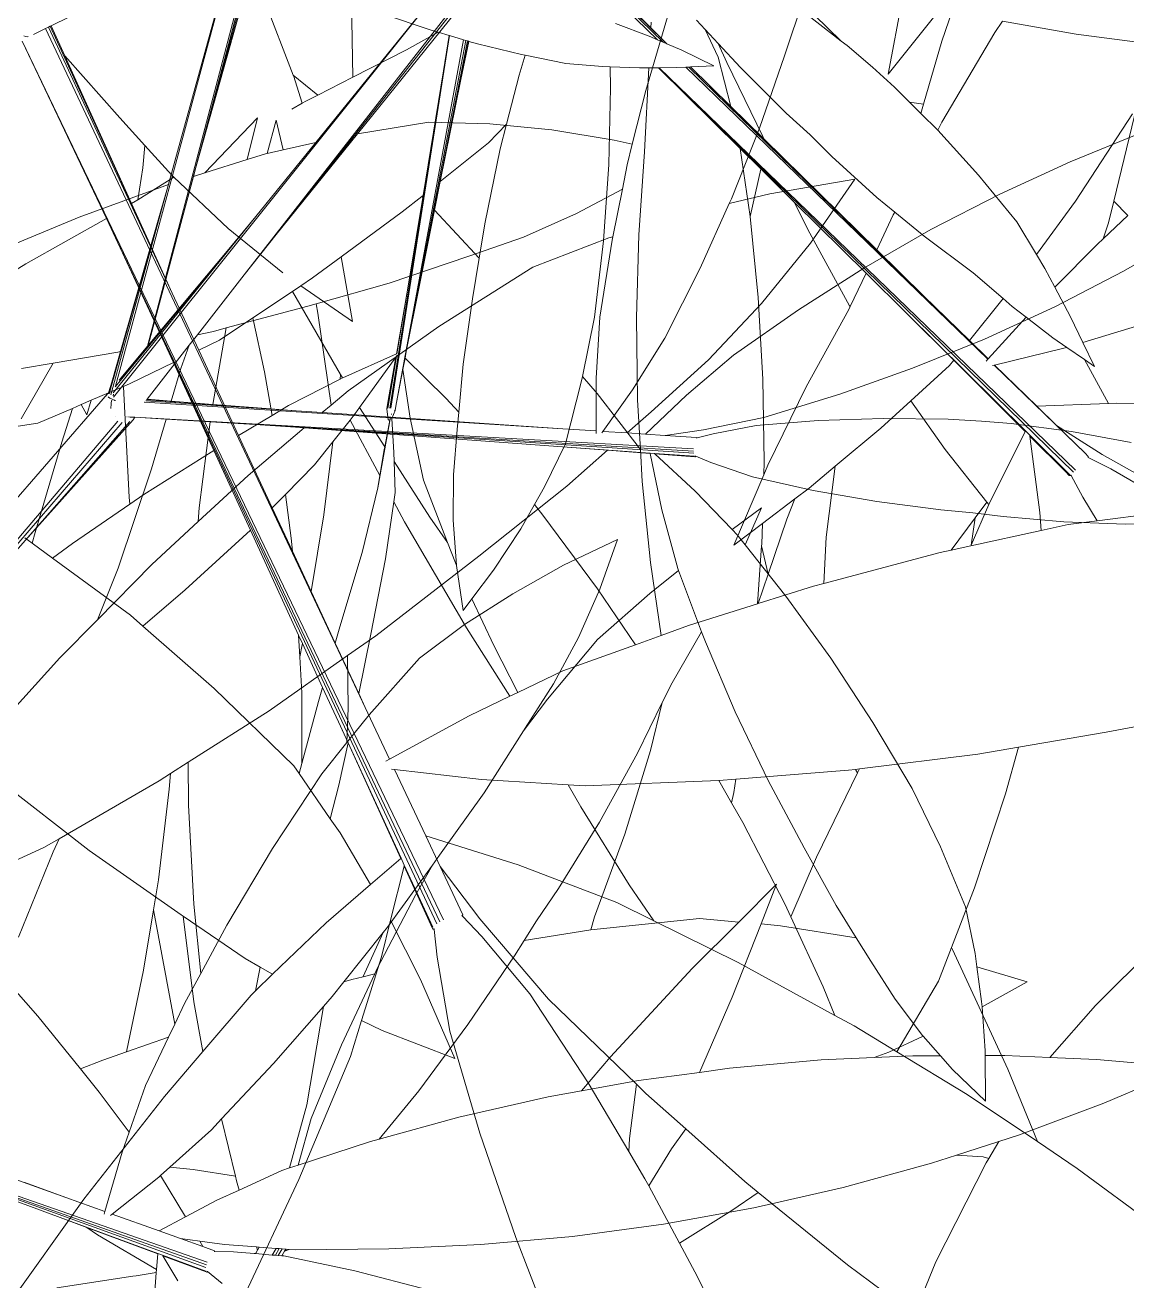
# Model space of a CAD drawing. Header units: millimetres. Extents: x 18 to 174501, y 22 to 24571.
# Drawn here: x 22277.7 to 22442.6, y 14295.8 to 14483.6 of the extents above; entities that cross this region are included whole.
import ezdxf

# ---------------------------------------------------------------- set-up
doc = ezdxf.new("R2010")
doc.units = ezdxf.units.MM
doc.header["$MEASUREMENT"] = 0
doc.layers.add('Edges', color=7, linetype='Continuous', lineweight=18)

# ---------------------------------------------------------------- blocks, each defined once
blk = doc.blocks.new('BAMBOOPLAN')
at = {"layer": 'Edges'}
for p, q in [((-0.9804, 8.8667), (-1.0959, 10.3975)), ((-1, 9.1491), (-1.089, 10.3983)), ((-1.0077, 9.2642), (-1.0829, 10.3995)), ((0.1027, 10.0382), (0.1046, 9.8975)), ((-1.103, 10.0205), (-1.0542, 9.2598)), ((-1.103, 10.0205), (-1.0172, 8.7638)), ((-1.0527, 10.0267), (-1.0077, 9.2642)), ((-0.8351, 9.0781), (-0.5186, 10.0004)), ((-0.7985, 9.1823), (-0.5112, 10.0012)), ((0.8802, 9.9919), (0.7556, 9.883)), ((-0.1591, 9.8947), (-0.152, 9.7309)), ((0.1046, 9.8975), (0.1044, 9.7344)), ((0.7556, 9.883), (0.636, 9.7686)), ((1.0484, 9.8238), (0.9397, 9.6991)), ((-0.6442, 9.7759), (-1.0134, 8.7399)), ((-0.6442, 9.7759), (-0.7825, 9.3954)), ((-0.5894, 9.7591), (-0.7044, 9.442)), ((0.636, 9.7686), (0.5216, 9.6489)), ((-0.152, 9.7309), (-0.1415, 9.6129)), ((0.1044, 9.7344), (0.0968, 9.5716)), ((0.3326, 9.6977), (0.1713, 9.6088)), ((0.3326, 9.6977), (0.2876, 9.5371)), ((0.9397, 9.6991), (0.8254, 9.5794)), ((0.5216, 9.6489), (0.4129, 9.5242)), ((-0.181, 9.6087), (-0.3144, 9.5859)), ((-0.1415, 9.6129), (-0.181, 9.6087)), ((-0.1415, 9.6129), (-0.1375, 9.5676)), ((0.1713, 9.6088), (0.0958, 9.5608)), ((-0.3144, 9.5859), (-0.4436, 9.5549)), ((-0.4436, 9.5549), (-0.5682, 9.516)), ((-0.1375, 9.5676), (-0.1305, 9.5155)), ((0.0958, 9.5608), (0.0818, 9.4095)), ((0.0968, 9.5716), (0.0958, 9.5608)), ((0.8254, 9.5794), (0.7058, 9.4649)), ((0.2876, 9.5371), (0.2309, 9.3813)), ((-0.5682, 9.516), (-0.7044, 9.442)), ((-0.1305, 9.5155), (-0.2058, 9.4341)), ((-0.1305, 9.5155), (-0.1166, 9.4126)), ((0.4129, 9.5242), (0.31, 9.3948)), ((0.7058, 9.4649), (0.5812, 9.3561)), ((-0.7044, 9.442), (-0.7985, 9.1823)), ((-0.2058, 9.4341), (-0.2967, 9.3497)), ((-0.9173, 9.4049), (-0.9854, 9.2571)), ((-0.9173, 9.4049), (-0.9093, 9.3134)), ((-0.8784, 9.4133), (-0.8432, 9.3581)), ((-0.8784, 9.4133), (-0.8734, 9.3395)), ((-0.7825, 9.3954), (-0.852, 9.2041)), ((-0.7825, 9.3954), (-0.8432, 9.3581)), ((-0.1239, 9.4073), (-0.257, 9.2951)), ((-0.1166, 9.4126), (-0.1239, 9.4073)), ((-0.1166, 9.4126), (-0.1156, 9.4053)), ((-0.1156, 9.4053), (-0.0864, 9.2408)), ((0.0818, 9.4095), (0.0596, 9.2439)), ((0.31, 9.3948), (0.2101, 9.2578)), ((0.2309, 9.3813), (0.1626, 9.2308)), ((-0.8734, 9.3395), (-0.8765, 9.3376)), ((-0.8432, 9.3581), (-0.8734, 9.3395)), ((-0.2967, 9.3497), (-0.3939, 9.2725)), ((0.5812, 9.3561), (0.4519, 9.2531)), ((1.0746, 9.3583), (0.9466, 9.3391)), ((-0.9093, 9.3134), (-0.9854, 9.2571)), ((-0.8765, 9.3376), (-0.9093, 9.3134)), ((0.819, 9.3129), (0.7574, 9.2975)), ((0.9466, 9.3391), (0.819, 9.3129)), ((-0.257, 9.2951), (-0.4056, 9.1096)), ((0.7574, 9.2975), (0.6888, 9.2777)), ((-1.0542, 9.2598), (-1.021, 8.7432)), ((-1.0512, 9.208), (-1.0542, 9.2598)), ((-1.0062, 9.2417), (-1.0077, 9.2642)), ((-0.3939, 9.2725), (-0.5363, 9.1623)), ((0.6888, 9.2777), (0.5566, 9.2336)), ((-0.9854, 9.2571), (-1.0062, 9.2417)), ((-1, 9.1491), (-1.0062, 9.2417)), ((-0.0864, 9.2408), (-0.0514, 9.1155)), ((0.0596, 9.2439), (0.03, 9.1172)), ((0.2101, 9.2578), (0.1429, 9.1441)), ((0.4519, 9.2531), (0.315, 9.153)), ((0.5566, 9.2336), (0.4265, 9.1843)), ((1.2424, 9.2332), (1.1192, 9.1895)), ((-1.0512, 9.208), (-1.2087, 9.0801)), ((-1.0479, 9.1498), (-1.0512, 9.208)), ((0.1626, 9.2308), (0.083, 9.0857)), ((-0.852, 9.2041), (-1.0175, 8.7485)), ((-0.8837, 9.1194), (-0.852, 9.2041)), ((-0.8351, 9.0781), (-0.7985, 9.1823)), ((0.4265, 9.1843), (0.3045, 9.1314)), ((1.1192, 9.1895), (0.994, 9.1509)), ((-0.5363, 9.1623), (-0.6694, 9.0698)), ((0.315, 9.153), (0.2014, 9.0857)), ((-1.0316, 8.837), (-1.0479, 9.1498)), ((-1.0248, 8.7442), (-1.0479, 9.1498)), ((-0.98, 8.8683), (-1, 9.1491)), ((0.1429, 9.1441), (0.0874, 9.0366)), ((0.3045, 9.1314), (0.2234, 9.0843)), ((0.994, 9.1509), (0.8677, 9.1193)), ((-1.0174, 8.7627), (-0.8837, 9.1194)), ((-0.9797, 8.8686), (-0.8837, 9.1194)), ((-0.4056, 9.1096), (-0.544, 8.9167)), ((-0.0514, 9.1155), (-0.0148, 9.0084)), ((0.03, 9.1172), (-0.001, 9.0122)), ((0.8039, 9.1062), (0.7368, 9.0896)), ((0.8677, 9.1193), (0.8039, 9.1062)), ((-1.2087, 9.0801), (-1.3655, 8.9404)), ((-0.8878, 8.9245), (-0.8351, 9.0781)), ((0.083, 9.0857), (0.0492, 9.0261)), ((0.2014, 9.0857), (0.1281, 9.0478)), ((0.2234, 9.0843), (0.1941, 9.0647)), ((0.7368, 9.0896), (0.6014, 9.0619)), ((-0.6845, 9.0594), (-0.8345, 8.9585)), ((-0.6694, 9.0698), (-0.6845, 9.0594)), ((-0.6694, 9.0698), (-0.6595, 9.0526)), ((-0.6595, 9.0526), (-0.5682, 8.876)), ((0.1281, 9.0478), (0.0874, 9.0366)), ((0.1926, 9.0656), (0.1281, 9.0478)), ((0.1926, 9.0656), (0.1941, 9.0647)), ((0.1941, 9.0647), (0.193, 9.064)), ((0.6014, 9.0619), (0.4653, 9.0398)), ((-0.9698, 8.7108), (0.1946, 9.0406)), ((-0.7086, 8.7835), (0.1962, 9.0357)), ((-0.6251, 8.8063), (0.198, 9.0314)), ((0.0492, 9.0261), (-0.001, 9.0122)), ((0.0874, 9.0366), (0.0492, 9.0261)), ((0.2014, 9.0259), (0.1188, 9.0039)), ((0.2027, 9.025), (0.12, 9.0034)), ((0.2027, 9.025), (0.2038, 9.0256)), ((0.2044, 9.0269), (0.203, 9.027)), ((0.2038, 9.0256), (0.2044, 9.0269)), ((0.2394, 9.0247), (0.2044, 9.0269)), ((0.3332, 9.0245), (0.2394, 9.0247)), ((0.4653, 9.0398), (0.3332, 9.0245)), ((-0.0148, 9.0084), (-0.0836, 8.9895)), ((0.1097, 9.0015), (-0.0715, 8.9534)), ((-0.0148, 9.0084), (-0.0131, 9.0034)), ((-0.001, 9.0122), (-0.0021, 9.0086)), ((0.1101, 9.0008), (0.0219, 8.9778)), ((0.1188, 9.0039), (0.1097, 9.0015)), ((0.1101, 9.0008), (0.1097, 9.0015)), ((0.1733, 8.8951), (0.1101, 9.0008)), ((0.12, 9.0034), (0.1188, 9.0039)), ((0.2272, 8.9561), (0.12, 9.0034)), ((-0.0836, 8.9895), (-0.9474, 8.7514)), ((-0.0836, 8.9895), (-0.581, 8.8546)), ((0.0219, 8.9778), (-0.0715, 8.9534)), ((0.0219, 8.9778), (-0.0353, 8.8766)), ((0.3732, 8.9687), (0.3285, 8.9043)), ((0.3732, 8.9687), (0.3657, 8.8824)), ((-0.8579, 8.9427), (-0.8878, 8.9245)), ((-0.8345, 8.9585), (-0.8579, 8.9427)), ((-0.8345, 8.9585), (-0.8081, 8.7948)), ((-0.0715, 8.9534), (-0.6068, 8.8112)), ((0.3285, 8.9043), (0.2272, 8.9561)), ((-0.8969, 8.8981), (-0.8878, 8.9245)), ((-0.544, 8.9167), (-0.5682, 8.876)), ((-0.9444, 8.7595), (-0.8969, 8.8981)), ((-0.8969, 8.8981), (-0.8978, 8.845)), ((0.2463, 8.7874), (0.1733, 8.8951)), ((0.343, 8.8969), (0.3285, 8.9043)), ((0.3657, 8.8824), (0.343, 8.8969)), ((-1.0142, 8.7783), (-0.9804, 8.8667)), ((-0.9804, 8.8667), (-0.98, 8.8677)), ((-0.9797, 8.8686), (-0.98, 8.8683)), ((-0.98, 8.8677), (-0.9797, 8.8686)), ((-0.98, 8.8677), (-0.98, 8.8683)), ((-0.5682, 8.876), (-0.581, 8.8546)), ((-0.0353, 8.8766), (-0.1643, 8.6737)), ((0.4837, 8.8069), (0.3657, 8.8824)), ((-1.0364, 8.834), (-1.1597, 8.7664)), ((-1.0316, 8.837), (-1.0364, 8.834)), ((-1.028, 8.7693), (-1.0316, 8.837)), ((-0.6353, 8.8398), (-0.9459, 8.7556)), ((-0.8978, 8.845), (-0.8942, 8.7725)), ((-0.7152, 8.8188), (-0.6353, 8.8398)), ((-0.581, 8.8546), (-0.6353, 8.8398)), ((-0.9449, 8.7582), (-0.7152, 8.8188)), ((-0.8081, 8.7948), (-0.7152, 8.8188)), ((-0.7086, 8.7835), (-0.6251, 8.8063)), ((-0.6068, 8.8112), (-0.6874, 8.6758)), ((-0.6068, 8.8112), (-0.6251, 8.8063)), ((0.1038, 8.804), (0.0132, 8.7145)), ((0.1038, 8.804), (0.103, 8.6912)), ((0.6179, 8.7129), (0.4837, 8.8069)), ((-0.8942, 8.7725), (-0.8081, 8.7948)), ((-0.8009, 8.7578), (-0.7086, 8.7835)), ((0.249, 8.7842), (0.2069, 8.7176)), ((0.249, 8.7842), (0.2463, 8.7874)), ((0.3385, 8.6763), (0.249, 8.7842)), ((-1.1597, 8.7664), (-1.2195, 8.7336)), ((-1.1597, 8.7664), (-1.1852, 8.632)), ((-1.027, 8.747), (-1.028, 8.7693)), ((-1.0268, 8.7455), (-1.028, 8.7693)), ((-1.0177, 8.7619), (-1.0174, 8.7627)), ((-1.0171, 8.7637), (-1.0172, 8.7638)), ((-0.9484, 8.7511), (-0.9485, 8.7511)), ((-0.9474, 8.7514), (-0.9484, 8.7511)), ((-0.9451, 8.7574), (-0.9449, 8.7582)), ((-0.9449, 8.7582), (-0.9444, 8.7595)), ((-0.9444, 8.7595), (-0.8942, 8.7725)), ((-0.8923, 8.7323), (-0.8009, 8.7578)), ((-0.8009, 8.7578), (-0.7633, 8.5766)), ((-1.0284, 8.7427), (-1.1615, 8.4135)), ((-1.0268, 8.7446), (-1.0284, 8.7427)), ((-1.0281, 8.7376), (-1.0282, 8.7374)), ((-1.0281, 8.7374), (-1.028, 8.7377)), ((-1.027, 8.747), (-1.0268, 8.7446)), ((-1.0268, 8.7447), (-1.0268, 8.7446)), ((-1.0268, 8.7446), (-1.0268, 8.7437)), ((-1.0264, 8.7389), (-1.0264, 8.7386)), ((-1.0245, 8.7368), (-1.0243, 8.7367)), ((-1.0243, 8.7367), (-1.0205, 8.7356)), ((-1.0205, 8.7356), (-1.0152, 8.7349)), ((-1.0175, 8.7485), (-1.0177, 8.7482)), ((-1.0159, 8.7461), (-1.0159, 8.7462)), ((-1.0159, 8.7461), (-1.0157, 8.7424)), ((-1.0153, 8.7329), (-1.0153, 8.7327)), ((-1.0153, 8.7327), (-1.0146, 8.728)), ((-1.0152, 8.7349), (-1.0102, 8.7346)), ((-1.0146, 8.728), (-1.0135, 8.7228)), ((-1.0135, 8.7228), (-1.012, 8.7175)), ((-1.0134, 8.7399), (-1.0134, 8.7399)), ((-1.0102, 8.7346), (-1.01, 8.7346)), ((-1.01, 8.7346), (-1.0088, 8.7346)), ((-1.0088, 8.7346), (-1.0076, 8.7346)), ((-0.9564, 8.7144), (-0.8923, 8.7323)), ((-0.8923, 8.7323), (-0.8869, 8.6219)), ((-0.9586, 8.7082), (-1.0921, 8.389)), ((-0.9635, 8.7021), (-1.0921, 8.389)), ((-1.012, 8.7175), (-1.0113, 8.7154)), ((-0.9968, 8.7031), (-0.9963, 8.7033)), ((-0.9729, 8.7099), (-0.9723, 8.7101)), ((-0.9729, 8.7098), (-0.9723, 8.71)), ((-0.966, 8.7117), (-0.9564, 8.7144)), ((-0.9586, 8.7082), (-0.9564, 8.7144)), ((0.0132, 8.7145), (-0.0699, 8.6216)), ((0.2069, 8.7176), (0.1331, 8.5882)), ((0.7477, 8.6128), (0.6179, 8.7129)), ((-1.4434, 7.53), (-0.9884, 8.6944)), ((-1.391, 7.6614), (-0.9789, 8.6949)), ((-0.6874, 8.6758), (-0.7559, 8.5477)), ((-0.1643, 8.6737), (-0.3174, 8.4407)), ((0.103, 8.6912), (0.0935, 8.5792)), ((0.3385, 8.6763), (0.3144, 8.5527)), ((0.3529, 8.6589), (0.3385, 8.6763)), ((0.462, 8.538), (0.3529, 8.6589)), ((-0.8869, 8.6219), (-0.8854, 8.3979)), ((-0.0699, 8.6216), (-0.1455, 8.5255)), ((0.1331, 8.5882), (0.0742, 8.433)), ((0.873, 8.5069), (0.7477, 8.6128)), ((-0.7633, 8.5766), (-0.7559, 8.5477)), ((0.0935, 8.5792), (0.0755, 8.4682)), ((-0.7559, 8.5477), (-0.8196, 8.4287)), ((0.3144, 8.5527), (0.3084, 8.5058)), ((0.5765, 8.422), (0.462, 8.538)), ((-0.1455, 8.5255), (-0.2132, 8.4266)), ((0.3084, 8.5058), (0.2932, 8.3864)), ((0.3084, 8.5058), (0.3176, 8.4008)), ((0.9709, 8.4085), (0.873, 8.5069)), ((0.0755, 8.4682), (0.049, 8.3586)), ((-0.8196, 8.4287), (-0.8909, 8.2794)), ((-0.3174, 8.4407), (-0.3604, 8.3814)), ((0.0742, 8.433), (0.0474, 8.3518)), ((-0.2132, 8.4266), (-0.2758, 8.2767)), ((0.3176, 8.4008), (0.3242, 8.214)), ((0.6962, 8.3112), (0.5765, 8.422)), ((1.0637, 8.3049), (0.9709, 8.4085)), ((-1.0921, 8.389), (-1.2381, 8.0335)), ((-0.8854, 8.3979), (-0.8909, 8.2794)), ((-0.3604, 8.3814), (-0.4808, 8.215)), ((-0.3604, 8.3814), (-0.3228, 8.2755)), ((0.2932, 8.3864), (0.265, 8.2209)), ((0.0474, 8.3518), (0.011, 8.1994)), ((0.049, 8.3586), (0.0474, 8.3518)), ((1.473, 8.3555), (1.3952, 8.1964)), ((0.8009, 8.2173), (0.6962, 8.3112)), ((1.1156, 8.2173), (1.0637, 8.3049)), ((-0.8909, 8.2794), (-0.9403, 8.1761)), ((-0.3228, 8.2755), (-0.3014, 8.2051)), ((-0.2758, 8.2767), (-0.3014, 8.2051)), ((-0.4808, 8.215), (-0.6085, 8.0544)), ((0.265, 8.2209), (0.2282, 8.0581)), ((0.3242, 8.214), (0.3209, 8.0255)), ((0.666, 8.2188), (0.616, 8.116)), ((0.666, 8.2188), (0.6622, 8.1275)), ((0.8642, 8.166), (0.8009, 8.2173)), ((1.1287, 8.1914), (1.1156, 8.2173)), ((-0.3014, 8.2051), (-0.3303, 8.1241)), ((0.011, 8.1994), (-0.0353, 8.0422)), ((1.2406, 8.1966), (1.1287, 8.1914)), ((1.1622, 8.1248), (1.1287, 8.1914)), ((1.2406, 8.1966), (1.1668, 8.1142)), ((1.3952, 8.1964), (1.3392, 8.0592)), ((-0.9403, 8.1761), (-1.0525, 7.9136)), ((0.8642, 8.166), (0.7027, 8.1375)), ((0.9102, 8.1289), (0.8642, 8.166)), ((0.7027, 8.1375), (0.6622, 8.1275)), ((1.6242, 8.135), (1.4345, 8.0876)), ((1.6242, 8.135), (1.4801, 8.0048)), ((-0.3303, 8.1241), (-0.3778, 7.9393)), ((0.616, 8.116), (0.5338, 8.0957)), ((0.616, 8.116), (0.5543, 7.9894)), ((0.6622, 8.1275), (0.6551, 7.9595)), ((0.9862, 8.069), (0.9102, 8.1289)), ((1.1668, 8.1142), (1.1622, 8.1248)), ((1.2035, 8.0276), (1.1668, 8.1142)), ((0.5338, 8.0957), (0.3223, 7.9966)), ((1.4345, 8.0876), (1.3392, 8.0592)), ((-0.6085, 8.0544), (-0.6364, 8.0193)), ((-0.6085, 8.0544), (-0.5779, 7.9681)), ((0.2282, 8.0581), (0.2063, 7.9776)), ((1.0665, 8.0151), (0.9862, 8.069)), ((1.3392, 8.0592), (1.2466, 8.0317)), ((-0.0353, 8.0422), (-0.0428, 8.0175)), ((0.3209, 8.0255), (0.3223, 7.9966)), ((1.2069, 8.0179), (1.2035, 8.0276)), ((1.2466, 8.0317), (1.2069, 8.0179)), ((-0.6364, 8.0193), (-0.654, 7.9972)), ((-0.6364, 8.0193), (-0.6279, 7.9874)), ((-0.0428, 8.0175), (-0.0907, 7.8605)), ((-0.0428, 8.0175), (-0.0565, 7.9448)), ((1.0684, 8.014), (1.0096, 7.9576)), ((1.0684, 8.014), (1.0665, 8.0151)), ((1.1169, 7.9866), (1.0684, 8.014)), ((1.2393, 7.926), (1.2069, 8.0179)), ((1.4801, 8.0048), (1.3298, 7.8808)), ((-0.654, 7.9972), (-0.8158, 7.8102)), ((-0.6279, 7.9874), (-0.5865, 7.7965)), ((0.3185, 7.9948), (0.1951, 7.9288)), ((0.2063, 7.9776), (0.1951, 7.9288)), ((0.3223, 7.9966), (0.3185, 7.9948)), ((0.5543, 7.9894), (0.4507, 7.7541)), ((1.1169, 7.9866), (1.0612, 7.9673)), ((1.1509, 7.9674), (1.1169, 7.9866)), ((-0.5779, 7.9681), (-0.498, 7.7716)), ((-0.0565, 7.9448), (-0.0825, 7.7681)), ((0.6551, 7.9595), (0.6412, 7.7848)), ((1.0612, 7.9673), (0.9842, 7.9368)), ((1.0096, 7.9576), (0.9842, 7.9368)), ((1.2393, 7.926), (1.1509, 7.9674)), ((-0.3778, 7.9393), (-0.4169, 7.7526)), ((0.1951, 7.9288), (0.1865, 7.8912)), ((0.9842, 7.9368), (0.8786, 7.8948)), ((0.1865, 7.8912), (0.1399, 7.7202)), ((0.8786, 7.8948), (0.6993, 7.8142)), ((1.3298, 7.8808), (1.2942, 7.854)), ((-0.0956, 7.8465), (-0.1408, 7.7192)), ((-0.0956, 7.8465), (-0.1052, 7.7437)), ((-0.0907, 7.8605), (-0.0956, 7.8465)), ((1.2942, 7.854), (1.2185, 7.797)), ((1.2942, 7.854), (1.2861, 7.8127)), ((-0.8158, 7.8102), (-0.8408, 7.7813)), ((-0.8158, 7.8102), (-0.8188, 7.7794)), ((0.6993, 7.8142), (0.6412, 7.7848)), ((1.2734, 7.8118), (1.2185, 7.797)), ((1.2861, 7.8127), (1.2734, 7.8118)), ((1.2861, 7.8127), (1.284, 7.8019)), ((-0.5865, 7.7965), (-0.5755, 7.7326)), ((0.6412, 7.7848), (0.5238, 7.7257)), ((1.2185, 7.797), (1.1737, 7.7634)), ((1.284, 7.8019), (1.2511, 7.5668)), ((-0.8408, 7.7813), (-0.9357, 7.6909)), ((-0.8188, 7.7794), (-0.8291, 7.5832)), ((-0.498, 7.7716), (-0.4357, 7.6363)), ((-0.0836, 7.7574), (-0.1053, 7.7433)), ((-0.0836, 7.7574), (-0.1012, 7.5908)), ((-0.0825, 7.7681), (-0.0836, 7.7574)), ((1.1737, 7.7634), (1.0121, 7.6528)), ((-0.5755, 7.7326), (-0.4528, 7.5164)), ((-0.5755, 7.7326), (-0.5535, 7.6034)), ((-0.4169, 7.7526), (-0.4357, 7.6363)), ((-0.1258, 7.73), (-0.1408, 7.7192)), ((-0.1053, 7.7433), (-0.1258, 7.73)), ((-0.1052, 7.7437), (-0.1053, 7.7433)), ((0.4507, 7.7541), (0.4155, 7.665)), ((-0.1408, 7.7192), (-0.1542, 7.6815)), ((0.1399, 7.7202), (0.0866, 7.5517)), ((0.5238, 7.7257), (0.4155, 7.665)), ((-0.1542, 7.6815), (-0.1647, 7.6558)), ((-0.1647, 7.6558), (-0.2257, 7.5056)), ((-0.1647, 7.6558), (-0.1298, 7.4451)), ((0.4155, 7.665), (0.3525, 7.6296)), ((1.0121, 7.6528), (0.8454, 7.5493)), ((-0.4357, 7.6363), (-0.4474, 7.5647)), ((0.3525, 7.6296), (0.1859, 7.5262)), ((-0.5535, 7.6034), (-0.5313, 7.4264)), ((-0.1012, 7.5908), (-0.1112, 7.4205)), ((-0.4474, 7.5647), (-0.4528, 7.5164)), ((0.0866, 7.5517), (0.0407, 7.4268)), ((0.8454, 7.5493), (0.6742, 7.4532)), ((1.2511, 7.5668), (1.246, 7.4712)), ((-0.4528, 7.5164), (-0.4563, 7.4856)), ((0.1859, 7.5262), (0.0407, 7.4268)), ((-0.8299, 7.4908), (-0.735, 7.4372)), ((-0.2257, 7.5056), (-0.2922, 7.3572)), ((-0.4563, 7.4856), (-0.5313, 7.4264)), ((-0.4563, 7.4856), (-0.4691, 7.3718)), ((-0.735, 7.4372), (-0.6119, 7.3601)), ((-0.1298, 7.4451), (-0.1205, 7.3057)), ((0.6742, 7.4532), (0.4987, 7.3648)), ((-0.5313, 7.4264), (-0.5733, 7.3933)), ((-0.1112, 7.4205), (-0.1051, 7.3173)), ((0.0243, 7.4156), (-0.1051, 7.3173)), ((0.0407, 7.4268), (0.0243, 7.4156)), ((-0.5733, 7.3933), (-0.6119, 7.3601)), ((-0.6119, 7.3601), (-0.558, 7.3264)), ((-0.4691, 7.3718), (-0.4698, 7.2659)), ((-0.2922, 7.3572), (-0.3052, 7.3282)), ((-0.2922, 7.3572), (-0.2244, 7.2513)), ((0.4987, 7.3648), (0.3194, 7.2842)), ((-0.3052, 7.3282), (-0.3634, 7.2237)), ((-0.558, 7.3264), (-0.4698, 7.2659)), ((-0.1205, 7.3057), (-0.1341, 7.2953)), ((-0.1051, 7.3173), (-0.1205, 7.3057)), ((-0.1341, 7.2953), (-0.2068, 7.226)), ((0.3194, 7.2842), (0.1368, 7.2116)), ((-0.4698, 7.2659), (-0.4701, 7.2205)), ((-0.2244, 7.2513), (-0.3142, 7.2352)), ((-0.2244, 7.2513), (-0.2191, 7.2429)), ((-0.4701, 7.2205), (-0.4632, 7.089)), ((-0.3634, 7.2237), (-0.3761, 7.2008)), ((-0.3142, 7.2352), (-0.3634, 7.2237)), ((-0.2068, 7.226), (-0.2448, 7.1899)), ((-0.2191, 7.2429), (-0.2068, 7.226)), ((-0.3787, 7.1962), (-0.4468, 7.0888)), ((-0.3761, 7.2008), (-0.3787, 7.1962)), ((-0.3761, 7.2008), (-0.2967, 7.1344)), ((0.1368, 7.2116), (-0.0508, 7.1444)), ((-0.2448, 7.1899), (-0.2967, 7.1344)), ((-0.0716, 7.139), (-0.0794, 7.137)), ((-0.0716, 7.139), (-0.0726, 7.1344)), ((-0.0705, 7.1393), (-0.0716, 7.139)), ((-0.0648, 7.1408), (-0.0713, 7.1354)), ((-0.0705, 7.1393), (-0.0713, 7.1354)), ((0.0832, 7.1435), (-0.0709, 7.1239)), ((-0.0648, 7.1408), (-0.0705, 7.1393)), ((-0.0508, 7.1444), (-0.0648, 7.1408)), ((0.2471, 7.1562), (0.0832, 7.1435)), ((-0.2967, 7.1344), (-0.3405, 7.0876)), ((-0.1323, 7.1231), (-0.1984, 7.1058)), ((-0.1266, 7.1246), (-0.1323, 7.1231)), ((-0.1323, 7.1231), (-0.1281, 7.1173)), ((-0.0949, 7.1177), (-0.1298, 7.1088)), ((-0.1281, 7.1173), (-0.1296, 7.1099)), ((-0.1266, 7.1246), (-0.1281, 7.1173)), ((-0.0918, 7.1337), (-0.1266, 7.1246)), ((-0.0949, 7.1177), (-0.0918, 7.1337)), ((-0.0883, 7.1194), (-0.0949, 7.1177)), ((-0.0852, 7.1355), (-0.0918, 7.1337)), ((-0.0883, 7.1194), (-0.0852, 7.1355)), ((-0.0826, 7.1209), (-0.0883, 7.1194)), ((-0.0794, 7.137), (-0.0852, 7.1355)), ((-0.0826, 7.1209), (-0.0794, 7.137)), ((-0.075, 7.1228), (-0.0826, 7.1209)), ((-0.0726, 7.1344), (-0.075, 7.1228)), ((-0.0709, 7.1239), (-0.075, 7.1228)), ((-0.0713, 7.1354), (-0.0726, 7.1344)), ((-0.5523, 7.09), (-1.6135, 7.1021)), ((-0.5523, 7.09), (-0.6454, 7.0914)), ((-0.4632, 7.089), (-0.5523, 7.09)), ((-0.4632, 7.089), (-0.4629, 7.0829)), ((-0.4468, 7.0888), (-0.4491, 7.0852)), ((-0.3405, 7.0876), (-0.4468, 7.0888)), ((-0.2917, 7.087), (-0.3405, 7.0876)), ((-0.2505, 7.0953), (-0.2917, 7.087)), ((-0.2411, 7.0864), (-0.2917, 7.087)), ((-0.1984, 7.1058), (-0.2505, 7.0953)), ((-0.2505, 7.0953), (-0.2411, 7.0864)), ((-0.2146, 7.0861), (-0.2411, 7.0864)), ((-0.2132, 7.0848), (-0.2146, 7.0861)), ((-0.1751, 7.0972), (-0.2132, 7.0848)), ((-0.1327, 7.1081), (-0.1751, 7.0972)), ((-0.1296, 7.1099), (-0.1327, 7.1081)), ((-0.1298, 7.1088), (-0.1327, 7.1081)), ((-0.1296, 7.1099), (-0.1298, 7.1088)), ((-1.6446, 7.0635), (-0.2215, 7.0578)), ((-1.309, 7.0607), (-0.2211, 7.0517)), ((-1.208, 7.0594), (-0.2204, 7.0463)), ((-0.2132, 7.0848), (-0.215, 7.0843)), ((-0.5499, 7.0459), (-0.8273, 7.0516)), ((-0.4886, 7.0443), (-0.5499, 7.0459)), ((-0.3272, 7.0413), (-0.5499, 7.0459)), ((-0.4886, 7.0443), (-0.4623, 7.0364)), ((-0.327, 7.0403), (-0.4886, 7.0443)), ((-0.4623, 7.0364), (-0.3187, 7.008)), ((-0.3164, 7.041), (-0.3272, 7.0413)), ((-0.327, 7.0403), (-0.3272, 7.0413)), ((-0.3187, 7.008), (-0.327, 7.0403)), ((-0.3152, 7.04), (-0.3164, 7.041)), ((-0.218, 7.039), (-0.3164, 7.041)), ((-0.2165, 7.0376), (-0.3152, 7.04)), ((-0.2674, 6.9997), (-0.3152, 7.04)), ((-0.2165, 7.0376), (-0.215, 7.0378)), ((-0.2138, 7.0391), (-0.2158, 7.0398)), ((-0.215, 7.0378), (-0.2138, 7.0391)), ((-0.1765, 7.0255), (-0.2138, 7.0391)), ((-0.3171, 7.0017), (-0.3187, 7.008)), ((-0.3615, 6.9778), (-0.5073, 6.9012)), ((-0.3555, 6.981), (-0.3615, 6.9778)), ((-0.3171, 7.0017), (-0.3555, 6.981)), ((-0.3069, 6.9618), (-0.3171, 7.0017)), ((5.68, -3.8431), (5.5179, -3.8763)), ((5.5179, -3.8763), (5.3597, -3.9013)), ((5.1659, -4.0878), (5.2269, -3.9165)), ((5.2512, -3.984), (5.2509, -3.9138)), ((5.3526, -3.9296), (5.3597, -3.9013)), ((5.1659, -4.0878), (5.1415, -3.9239)), ((5.3077, -4.1475), (5.3526, -3.9296)), ((5.2582, -4.1238), (5.2512, -3.984)), ((5.6328, -4.214), (5.687, -3.998)), ((5.7105, -4.1873), (5.6908, -3.9794)), ((5.048, -4.0542), (4.931, -4.0141)), ((5.048, -4.0542), (4.94, -4.0035)), ((5.0628, -4.0592), (5.048, -4.0542)), ((5.1293, -4.0851), (5.0628, -4.0592)), ((4.6894, -4.1771), (4.5333, -4.1029)), ((5.1877, -4.1102), (5.1293, -4.0851)), ((4.6887, -4.1803), (4.5359, -4.1084)), ((4.6758, -4.1794), (4.5395, -4.1158)), ((4.57, -4.1193), (4.6539, -4.1599)), ((4.765, -4.1257), (4.7409, -4.1129)), ((4.8105, -4.1721), (4.765, -4.1257)), ((4.8011, -4.145), (4.765, -4.1257)), ((5.2284, -4.1298), (5.1877, -4.1102)), ((5.2582, -4.1238), (5.2284, -4.1298)), ((5.2592, -4.1446), (5.2284, -4.1298)), ((5.2592, -4.1446), (5.2582, -4.1238)), ((4.6539, -4.1599), (4.6506, -4.1487)), ((4.8313, -4.177), (4.8011, -4.145)), ((4.8625, -4.1778), (4.8011, -4.145)), ((5.3049, -4.1666), (5.2592, -4.1446)), ((5.3049, -4.1666), (5.3077, -4.1475)), ((4.656, -4.1779), (4.5791, -4.176)), ((4.6539, -4.1599), (4.6894, -4.1771)), ((4.6758, -4.1794), (4.656, -4.1779)), ((4.6887, -4.1803), (4.6758, -4.1794)), ((4.6974, -4.181), (4.6887, -4.1803)), ((4.6974, -4.181), (4.6894, -4.1771)), ((4.7323, -4.1835), (4.6974, -4.181)), ((4.8078, -4.1927), (4.7323, -4.1835)), ((4.8704, -4.2633), (4.8105, -4.1721)), ((4.956, -4.3016), (4.8313, -4.177)), ((4.987, -4.2379), (4.8625, -4.1778)), ((5.305, -4.1667), (5.3049, -4.1666)), ((5.4185, -4.2291), (5.305, -4.1667)), ((4.7578, -4.2128), (4.7522, -4.215)), ((4.7614, -4.2114), (4.7578, -4.2128)), ((5.3923, -4.5115), (4.7578, -4.2128)), ((4.8078, -4.1927), (4.7614, -4.2114)), ((4.8704, -4.2633), (4.7614, -4.2114)), ((5.7491, -4.2066), (5.7105, -4.1873)), ((5.715, -4.2345), (5.7105, -4.1873)), ((5.7491, -4.2066), (5.7153, -4.2711)), ((4.6971, -4.2354), (4.6776, -4.2422)), ((4.6974, -4.2352), (4.6971, -4.2354)), ((4.9188, -4.3418), (4.6971, -4.2354)), ((4.6984, -4.2349), (4.6974, -4.2352)), ((4.6974, -4.2352), (5.8177, -4.7629)), ((4.734, -4.2224), (4.6984, -4.2349)), ((4.6984, -4.2349), (5.8207, -4.7571)), ((4.7522, -4.215), (4.734, -4.2224)), ((5.5663, -4.5946), (4.7522, -4.215)), ((5.0504, -4.2654), (4.987, -4.2379)), ((5.5291, -4.2964), (5.4185, -4.2291)), ((5.5911, -4.3489), (5.6328, -4.214)), ((5.7153, -4.2711), (5.715, -4.2345)), ((4.5988, -4.267), (4.5832, -4.2717)), ((4.659, -4.2487), (4.5988, -4.267)), ((4.6142, -4.3093), (4.5988, -4.267)), ((4.6776, -4.2422), (4.659, -4.2487)), ((4.6776, -4.2422), (4.7277, -4.415)), ((4.9567, -4.3043), (4.8704, -4.2633)), ((5.1091, -4.2937), (5.0504, -4.2654)), ((4.5066, -4.2912), (4.4187, -4.3031)), ((4.5832, -4.2717), (4.5066, -4.2912)), ((5.2286, -4.3451), (5.1091, -4.2937)), ((5.7076, -4.2858), (5.6509, -4.4021)), ((5.7153, -4.2711), (5.7076, -4.2858)), ((4.0857, -4.4678), (4.0307, -4.3167)), ((4.2093, -4.3179), (4.1039, -4.3186)), ((4.1751, -4.3749), (4.227, -4.3172)), ((4.227, -4.3172), (4.2093, -4.3179)), ((4.2516, -4.3162), (4.227, -4.3172)), ((4.2522, -4.3161), (4.2516, -4.3162)), ((4.2516, -4.3162), (4.2648, -4.3913)), ((4.2839, -4.3149), (4.2522, -4.3161)), ((4.2522, -4.3161), (4.3936, -5.11)), ((4.2887, -4.3147), (4.2839, -4.3149)), ((4.4011, -5.0942), (4.2839, -4.3149)), ((4.2924, -4.3145), (4.2887, -4.3147)), ((4.3853, -4.9846), (4.2887, -4.3147)), ((4.2949, -4.3144), (4.2924, -4.3145)), ((4.3655, -4.8414), (4.2924, -4.3145)), ((4.3059, -4.3968), (4.2949, -4.3144)), ((4.2953, -4.3144), (4.2949, -4.3144)), ((4.3148, -4.3136), (4.2953, -4.3144)), ((4.2953, -4.3144), (4.3059, -4.3968)), ((4.4109, -4.3041), (4.3148, -4.3136)), ((4.4187, -4.3031), (4.4109, -4.3041)), ((4.4205, -4.3476), (4.4187, -4.3031)), ((4.664, -4.4653), (4.6142, -4.3093)), ((4.9567, -4.3043), (4.956, -4.3016)), ((4.9605, -4.3061), (4.956, -4.3016)), ((4.9605, -4.3061), (4.9567, -4.3043)), ((5.2655, -4.4512), (4.9605, -4.3061)), ((5.5911, -4.3489), (5.5291, -4.2964)), ((4.4294, -4.4556), (4.4205, -4.3476)), ((4.9861, -4.472), (4.9188, -4.3418)), ((4.9744, -4.3684), (4.9188, -4.3418)), ((5.2754, -4.3623), (5.2286, -4.3451)), ((3.9642, -4.5049), (3.8524, -4.3725)), ((4.9745, -4.3689), (4.9744, -4.3684)), ((5.0662, -4.4125), (4.9744, -4.3684)), ((4.9862, -4.4722), (4.9745, -4.3689)), ((5.2655, -4.4512), (5.2744, -4.369)), ((5.2744, -4.369), (5.2754, -4.3623)), ((5.3516, -4.3904), (5.2754, -4.3623)), ((5.6178, -4.3715), (5.5911, -4.3489)), ((5.6509, -4.4021), (5.6178, -4.3715)), ((4.0857, -4.4678), (4.1751, -4.3749)), ((4.2648, -4.3913), (4.3913, -5.1106)), ((4.3102, -4.6574), (4.2648, -4.3913)), ((4.3354, -4.6173), (4.3059, -4.3968)), ((5.476, -4.4303), (5.3516, -4.3904)), ((3.4406, -4.5742), (3.5886, -4.4246)), ((4.7736, -4.5865), (4.7277, -4.415)), ((5.1117, -4.4583), (5.0662, -4.4125)), ((5.2597, -4.5054), (5.0662, -4.4125)), ((5.7037, -4.451), (5.6509, -4.4021)), ((5.8435, -4.4236), (5.7465, -4.4942)), ((5.3923, -4.5115), (5.2655, -4.4512)), ((5.5546, -4.4614), (5.476, -4.4303)), ((5.7465, -4.4942), (5.7037, -4.451)), ((4.0277, -4.5281), (4.0857, -4.4678)), ((4.4058, -4.5059), (4.4294, -4.4556)), ((4.4339, -4.5099), (4.4294, -4.4556)), ((4.7065, -4.6236), (4.664, -4.4653)), ((4.9862, -4.4722), (4.9861, -4.472)), ((5.0591, -4.6299), (4.9862, -4.4722)), ((5.2495, -4.583), (5.1117, -4.4583)), ((5.5159, -4.5697), (5.5546, -4.4614)), ((5.5786, -4.4709), (5.5546, -4.4614)), ((5.6138, -4.4827), (5.5786, -4.4709)), ((4.0277, -4.5281), (3.9642, -4.5049)), ((3.9647, -4.5055), (3.9642, -4.5049)), ((4.0016, -4.5557), (3.9647, -4.5055)), ((4.3354, -4.6173), (4.4058, -4.5059)), ((5.2512, -4.5843), (5.2597, -4.5054)), ((5.3694, -4.558), (5.2597, -4.5054)), ((5.6138, -4.4827), (5.5667, -4.5936)), ((5.6822, -4.5057), (5.6138, -4.4827)), ((5.7172, -4.5155), (5.6822, -4.5057)), ((5.7866, -4.5348), (5.7465, -4.4942)), ((4.0075, -4.5491), (4.0277, -4.5281)), ((4.4546, -4.6716), (4.4339, -4.5099)), ((5.5159, -4.5697), (5.3923, -4.5115)), ((5.7121, -4.5192), (5.5837, -4.6016)), ((5.7172, -4.5155), (5.7121, -4.5192)), ((5.7618, -4.5279), (5.7172, -4.5155)), ((5.841, -4.5995), (5.7618, -4.5279)), ((5.7866, -4.5348), (5.7618, -4.5279)), ((3.9848, -4.5747), (4.0016, -4.5557)), ((4.0016, -4.5557), (4.0075, -4.5491)), ((5.4978, -4.6203), (5.3694, -4.558)), ((5.692, -4.7128), (5.3694, -4.558)), ((6.01, -4.543), (5.8564, -4.5935)), ((3.4108, -4.6042), (3.4311, -4.5837)), ((3.4311, -4.5837), (3.4357, -4.579)), ((4.5506, -5.7323), (3.4311, -4.5837)), ((3.4357, -4.579), (3.4389, -4.5758)), ((3.8714, -5.0297), (3.4357, -4.579)), ((3.4389, -4.5758), (3.4406, -4.5742)), ((3.4389, -4.5758), (3.774, -4.9275)), ((3.4406, -4.5742), (3.4891, -4.6256)), ((4.8265, -4.7552), (4.7736, -4.5865)), ((5.2512, -4.5843), (5.2495, -4.583)), ((5.2504, -4.5911), (5.2512, -4.5843)), ((5.5667, -4.5936), (5.5159, -4.5697)), ((3.3924, -4.6134), (3.3958, -4.6137)), ((3.3958, -4.6137), (3.4, -4.6129)), ((3.4, -4.6129), (3.4013, -4.6122)), ((5.2179, -4.7768), (5.2504, -4.5911)), ((5.5663, -4.5946), (5.5642, -4.5996)), ((5.5667, -4.5936), (5.5663, -4.5946)), ((5.5827, -4.6022), (5.58, -4.604)), ((5.5837, -4.6016), (5.5827, -4.6022)), ((5.8283, -4.7167), (5.5827, -4.6022)), ((5.6975, -4.6552), (5.5837, -4.6016)), ((5.841, -4.5995), (5.6975, -4.6552)), ((5.8564, -4.5935), (5.841, -4.5995)), ((3.3925, -4.6255), (4.8566, -6.1065)), ((3.3925, -4.6256), (3.6864, -4.9254)), ((3.6433, -4.7126), (3.4891, -4.6256)), ((3.4891, -4.6256), (3.7266, -4.8773)), ((4.3438, -4.6794), (4.3354, -4.6173)), ((4.7419, -4.7838), (4.7065, -4.6236)), ((5.1255, -4.7918), (5.0591, -4.6299)), ((5.4393, -4.7323), (5.4929, -4.6338)), ((5.4929, -4.6338), (5.4978, -4.6203)), ((5.6918, -4.7143), (5.4978, -4.6203)), ((4.2798, -4.7055), (4.3082, -4.6605)), ((4.3082, -4.6605), (4.3102, -4.6574)), ((4.311, -4.662), (4.3082, -4.6605)), ((4.311, -4.662), (4.3102, -4.6574)), ((4.3411, -4.8388), (4.311, -4.662)), ((5.7513, -4.6805), (5.6975, -4.6552)), ((4.4675, -4.7452), (4.3438, -4.6794)), ((4.3655, -4.8414), (4.3438, -4.6794)), ((4.4675, -4.7452), (4.4546, -4.6716)), ((5.8637, -4.7074), (5.7513, -4.6805)), ((5.8283, -4.7167), (5.7513, -4.6805)), ((3.7128, -4.7507), (3.6433, -4.7126)), ((4.1876, -4.8387), (4.2798, -4.7055)), ((5.6698, -4.8838), (5.6918, -4.7143)), ((5.6918, -4.7143), (5.692, -4.7128)), ((5.702, -4.7176), (5.692, -4.7128)), ((5.702, -4.7176), (5.7026, -4.718)), ((5.7026, -4.718), (5.7031, -4.7182)), ((5.7035, -4.7184), (5.7031, -4.7182)), ((5.7046, -4.7206), (5.7035, -4.7184)), ((5.8131, -4.771), (5.7035, -4.7184)), ((5.7783, -4.8678), (5.7046, -4.7206)), ((5.802, -4.7678), (5.7046, -4.7206)), ((5.8368, -4.7207), (5.8283, -4.7167)), ((5.8368, -4.7207), (5.8376, -4.7231)), ((5.8376, -4.7231), (5.8375, -4.7231)), ((5.8909, -4.7302), (5.8376, -4.7231)), ((5.97, -4.7264), (5.8637, -4.7074)), ((4.4827, -4.8322), (4.4675, -4.7452)), ((5.3979, -4.8082), (5.4393, -4.7323)), ((5.5425, -4.8065), (5.4393, -4.7323)), ((5.993, -4.7497), (5.8909, -4.7302)), ((3.7244, -4.7973), (3.7128, -4.7507)), ((3.7884, -4.7921), (3.7128, -4.7507)), ((4.8862, -4.9207), (4.8265, -4.7552)), ((5.1953, -4.9623), (5.2179, -4.7768)), ((5.8116, -4.7725), (5.802, -4.7678)), ((5.8119, -4.7726), (5.8116, -4.7725)), ((5.8119, -4.7726), (5.8152, -4.7713)), ((5.8152, -4.7713), (5.8148, -4.7709)), ((5.8543, -4.8072), (5.8152, -4.7713)), ((6.0562, -4.7669), (5.8999, -4.8446)), ((3.7365, -4.8652), (3.7244, -4.7973)), ((3.7365, -4.8652), (3.7941, -4.7947)), ((3.7941, -4.7947), (3.7884, -4.7921)), ((3.9391, -4.8603), (3.7941, -4.7947)), ((4.7589, -4.912), (4.7419, -4.7838)), ((5.1852, -4.9573), (5.1255, -4.7918)), ((5.3323, -4.9168), (5.3979, -4.8082)), ((5.6636, -4.8837), (5.5425, -4.8065)), ((5.8999, -4.8446), (5.8543, -4.8072)), ((4.1445, -4.9011), (4.1876, -4.8387)), ((4.2555, -4.9617), (4.1876, -4.8387)), ((4.3653, -4.9849), (4.3411, -4.8388)), ((4.3678, -4.9957), (4.3411, -4.8388)), ((4.3853, -4.9846), (4.3655, -4.8414)), ((4.5089, -4.9704), (4.4827, -4.8322)), ((5.8999, -4.8446), (5.8437, -4.8725)), ((3.7266, -4.8773), (3.7365, -4.8652)), ((3.7266, -4.8773), (3.774, -4.9275)), ((4.0806, -4.9116), (3.9391, -4.8603)), ((5.651, -4.9234), (5.6636, -4.8837)), ((5.6696, -4.8875), (5.6636, -4.8837)), ((5.6696, -4.8875), (5.6698, -4.8838)), ((5.7934, -4.9031), (5.7783, -4.8678)), ((5.8437, -4.8725), (5.7934, -4.9031)), ((4.126, -4.9255), (4.1445, -4.9011)), ((5.7934, -4.9031), (5.6619, -4.9831)), ((5.662, -4.982), (5.6696, -4.8875)), ((3.5551, -5.0725), (3.6864, -4.9254)), ((3.6864, -4.9254), (3.7266, -4.9665)), ((3.774, -4.9275), (3.8714, -5.0297)), ((4.1132, -4.9425), (4.126, -4.9255)), ((4.2555, -4.9617), (4.126, -4.9255)), ((4.8, -4.9362), (4.7589, -4.912)), ((4.7601, -4.9215), (4.7589, -4.912)), ((4.7711, -5.0601), (4.7601, -4.9215)), ((4.9266, -5.0189), (4.8, -4.9362)), ((4.9266, -5.0189), (4.8862, -4.9207)), ((5.2944, -4.9795), (5.3323, -4.9168)), ((5.3636, -5.0669), (5.3323, -4.9168)), ((5.6249, -5.0057), (5.651, -4.9234)), ((5.662, -4.982), (5.651, -4.9234)), ((4.0518, -5.0238), (4.1132, -4.9425)), ((4.2682, -5.077), (4.1132, -4.9425)), ((5.1937, -4.9845), (5.1852, -4.9573)), ((5.1937, -4.9845), (5.1953, -4.9623)), ((3.7266, -4.9665), (4.8506, -6.1131)), ((3.7266, -4.9665), (3.8297, -5.0727)), ((4.3671, -4.9964), (4.3653, -4.9849)), ((4.3672, -4.9963), (4.3653, -4.9849)), ((4.3873, -4.9986), (4.3853, -4.9846)), ((4.5334, -5.0705), (4.5089, -4.9704)), ((5.1826, -5.1472), (5.1937, -4.9845)), ((5.2733, -5.011), (5.2944, -4.9795)), ((5.6619, -4.9831), (5.6249, -5.0057)), ((5.6619, -4.9831), (5.662, -4.982)), ((4.2752, -5.0819), (4.3671, -4.9964)), ((4.33, -5.1305), (4.3682, -5.0032)), ((4.3671, -4.9964), (4.3672, -4.9963)), ((4.3672, -4.9963), (4.3678, -4.9957)), ((4.3678, -4.9957), (4.3681, -4.9955)), ((4.3682, -5.0032), (4.3683, -5.003)), ((4.3831, -5.0964), (4.3682, -5.0032)), ((4.3688, -5.0014), (4.3683, -4.9985)), ((4.3683, -5.003), (4.3688, -5.0014)), ((4.3865, -5.113), (4.3683, -5.003)), ((4.3877, -5.1121), (4.3688, -5.0014)), ((4.4989, -5.0516), (4.3873, -4.9986)), ((4.3909, -5.0231), (4.3873, -4.9986)), ((5.2249, -5.0838), (5.2733, -5.011)), ((5.2714, -5.0576), (5.2733, -5.011)), ((5.6042, -5.0183), (5.391, -5.1617)), ((5.6249, -5.0057), (5.6042, -5.0183)), ((3.9653, -5.1268), (3.8714, -5.0297)), ((4.0001, -5.0922), (4.0518, -5.0238)), ((4.1129, -5.1244), (4.0518, -5.0238)), ((4.4398, -5.1165), (4.3909, -5.0231)), ((4.4011, -5.0942), (4.3909, -5.0231)), ((4.9527, -5.0826), (4.9266, -5.0189)), ((4.5334, -5.0705), (4.4989, -5.0516)), ((4.5423, -5.107), (4.5334, -5.0705)), ((4.7592, -5.1612), (4.7711, -5.0601)), ((5.272, -5.1821), (5.2714, -5.0576)), ((5.391, -5.1617), (5.3636, -5.0669)), ((3.5369, -5.0948), (3.5551, -5.0725)), ((3.8297, -5.0727), (4.8457, -6.1193)), ((3.9223, -5.1695), (3.8297, -5.0727)), ((3.9653, -5.1268), (4.0001, -5.0922)), ((4.1849, -5.176), (4.2707, -5.0866)), ((4.2707, -5.0866), (4.2682, -5.077)), ((4.2746, -5.0826), (4.2682, -5.077)), ((4.2707, -5.0866), (4.2746, -5.0826)), ((4.2746, -5.0826), (4.2752, -5.0819)), ((4.3859, -5.1145), (4.3831, -5.0964)), ((4.3859, -5.1138), (4.3831, -5.0964)), ((4.4036, -5.1107), (4.4011, -5.0942)), ((5.0256, -5.2404), (4.9527, -5.0826)), ((5.1826, -5.1472), (5.2249, -5.0838)), ((5.2381, -5.126), (5.2249, -5.0838)), ((4.1587, -5.2072), (4.1129, -5.1244)), ((4.3859, -5.1145), (4.3959, -5.1347)), ((4.3992, -5.1221), (4.3987, -5.1209)), ((4.4036, -5.1114), (4.4026, -5.1302)), ((4.4029, -5.1117), (4.403, -5.1123)), ((4.4035, -5.1106), (4.4036, -5.1112)), ((4.4036, -5.1112), (4.4036, -5.1107)), ((4.4036, -5.1114), (4.4036, -5.1112)), ((4.5101, -5.2326), (4.4398, -5.1165)), ((4.5664, -5.2007), (4.5423, -5.107)), ((5.2389, -5.129), (5.2381, -5.126)), ((4.105, -5.2714), (3.9653, -5.1268)), ((4.3193, -5.1622), (4.3276, -5.1385)), ((4.3276, -5.1385), (4.33, -5.1305)), ((4.4082, -5.1923), (4.33, -5.1305)), ((4.3959, -5.1347), (4.3962, -5.1348)), ((4.3962, -5.1348), (4.3967, -5.135)), ((4.3967, -5.135), (4.3974, -5.135)), ((4.3974, -5.135), (4.3982, -5.135)), ((4.3982, -5.135), (4.399, -5.135)), ((4.4225, -5.28), (4.399, -5.128)), ((4.399, -5.135), (4.3999, -5.1348)), ((4.3999, -5.1348), (4.3991, -5.129)), ((4.3999, -5.1348), (4.3999, -5.1348)), ((4.4082, -5.1923), (4.3999, -5.1348)), ((4.4023, -5.1295), (4.4022, -5.1293)), ((4.4025, -5.1301), (4.4025, -5.13)), ((4.4026, -5.1302), (4.4025, -5.1301)), ((4.4306, -5.1973), (4.4026, -5.1302)), ((5.272, -5.1821), (5.2389, -5.129)), ((5.2711, -5.2492), (5.2389, -5.129)), ((3.8493, -5.2421), (3.9223, -5.1695)), ((4.0653, -5.3189), (3.9223, -5.1695)), ((4.1587, -5.2072), (4.1849, -5.176)), ((4.2996, -5.2184), (4.3193, -5.1622)), ((4.4182, -5.2538), (4.3193, -5.1622)), ((4.7512, -5.2042), (4.7592, -5.1612)), ((5.3717, -5.1747), (5.2723, -5.2483)), ((5.391, -5.1617), (5.3717, -5.1747)), ((6.2438, -5.1636), (6.0653, -5.265)), ((4.4092, -5.1989), (4.4082, -5.1923)), ((4.4182, -5.2538), (4.4092, -5.1989)), ((4.4374, -5.2154), (4.4306, -5.1973)), ((4.5976, -5.2923), (4.5664, -5.2007)), ((4.7402, -5.2631), (4.7512, -5.2042)), ((4.7752, -5.2198), (4.7512, -5.2042)), ((5.2723, -5.2483), (5.272, -5.1821)), ((4.105, -5.2714), (4.1587, -5.2072)), ((4.2789, -5.2774), (4.2996, -5.2184)), ((4.3327, -5.3718), (4.2996, -5.2184)), ((4.5482, -5.3031), (4.4374, -5.2154)), ((4.4608, -5.2772), (4.4374, -5.2154)), ((4.6017, -5.3416), (4.5101, -5.2326)), ((4.9372, -5.3308), (4.7752, -5.2198)), ((3.7824, -5.3029), (3.838, -5.2524)), ((3.838, -5.2524), (3.8493, -5.2421)), ((3.8384, -5.2534), (3.838, -5.2524)), ((3.9271, -5.4723), (3.8384, -5.2534)), ((4.4225, -5.28), (4.4182, -5.2538)), ((5.0981, -5.3807), (5.0256, -5.2404)), ((5.2711, -5.2492), (5.1467, -5.3414)), ((5.2723, -5.2483), (5.2711, -5.2492)), ((4.2235, -5.394), (4.105, -5.2714)), ((4.2407, -5.3578), (4.2789, -5.2774)), ((4.4361, -5.4217), (4.4225, -5.28)), ((4.4646, -5.2967), (4.4608, -5.2772)), ((4.7141, -5.3654), (4.7402, -5.2631)), ((6.0653, -5.265), (5.8983, -5.3568)), ((3.7653, -5.3184), (3.7824, -5.3029)), ((3.784, -5.3351), (3.7824, -5.3029)), ((4.5006, -5.3301), (4.4646, -5.2967)), ((4.488, -5.4179), (4.4646, -5.2967)), ((4.6017, -5.3416), (4.5482, -5.3031)), ((4.6358, -5.3814), (4.5976, -5.2923)), ((3.6904, -5.3866), (3.7502, -5.3322)), ((3.7502, -5.3322), (3.7653, -5.3184)), ((3.7521, -5.4081), (3.7502, -5.3322)), ((3.784, -5.3351), (3.7653, -5.3184)), ((3.9547, -5.4567), (4.0653, -5.3189)), ((4.1947, -5.4542), (4.0653, -5.3189)), ((4.6993, -5.5008), (4.5006, -5.3301)), ((5.0529, -5.4172), (4.9372, -5.3308)), ((4.2235, -5.394), (4.2407, -5.3578)), ((4.2829, -5.442), (4.2407, -5.3578)), ((4.6318, -5.3774), (4.6017, -5.3416)), ((4.6905, -5.4384), (4.7141, -5.3654)), ((5.1467, -5.3414), (5.0981, -5.3807)), ((5.8983, -5.3568), (5.821, -5.3992)), ((5.9046, -5.4602), (5.8983, -5.3568)), ((3.6442, -5.4105), (3.6904, -5.3866)), ((4.2945, -5.4674), (4.2235, -5.394)), ((4.3604, -5.5356), (4.3327, -5.3718)), ((4.636, -5.3818), (4.6318, -5.3774)), ((4.636, -5.3818), (4.6358, -5.3814)), ((4.6809, -5.4679), (4.636, -5.3818)), ((5.0981, -5.3807), (5.0529, -5.4172)), ((3.7615, -5.609), (3.7521, -5.4081)), ((4.511, -5.5804), (4.488, -5.4179)), ((5.0529, -5.4172), (4.9246, -5.5207)), ((5.821, -5.3992), (5.5923, -5.5117)), ((4.2945, -5.4674), (4.2829, -5.442)), ((4.4431, -5.587), (4.4361, -5.4217)), ((4.6809, -5.4679), (4.6905, -5.4384)), ((4.767, -5.5178), (4.6905, -5.4384)), ((3.9332, -5.4857), (3.9271, -5.4723)), ((3.9332, -5.4857), (3.9547, -5.4567)), ((4.1048, -5.6204), (4.1947, -5.4542)), ((4.3653, -5.6325), (4.1947, -5.4542)), ((4.3604, -5.5356), (4.2945, -5.4674)), ((5.9073, -5.6717), (5.9046, -5.4602)), ((3.8445, -5.6051), (3.9332, -5.4857)), ((4.8349, -5.6088), (4.6993, -5.5008)), ((4.8484, -5.5956), (4.767, -5.5178)), ((4.9246, -5.5207), (4.8484, -5.5956)), ((5.571, -5.5221), (5.3494, -5.6188)), ((5.567, -5.7199), (5.5911, -5.5211)), ((5.5846, -5.5154), (5.571, -5.5221)), ((5.5923, -5.5117), (5.5846, -5.5154)), ((5.5911, -5.5211), (5.5846, -5.5154)), ((5.5911, -5.5211), (5.5923, -5.5117)), ((4.4451, -5.6231), (4.3604, -5.5356)), ((4.5275, -5.7084), (4.511, -5.5804)), ((3.7623, -5.6325), (3.7615, -5.609)), ((3.8146, -5.6487), (3.8445, -5.6051)), ((4.4451, -5.6231), (4.4431, -5.587)), ((4.8349, -5.6088), (4.7659, -5.6765)), ((4.8484, -5.5956), (4.8349, -5.6088)), ((3.7623, -5.6325), (3.7439, -5.6268)), ((3.8146, -5.6487), (3.7623, -5.6325)), ((4.0445, -5.7231), (4.1048, -5.6204)), ((4.3829, -5.6758), (4.3653, -5.6325)), ((4.3792, -5.6471), (4.3653, -5.6325)), ((4.5275, -5.7084), (4.4451, -5.6231)), ((5.3158, -5.6335), (5.0497, -5.7368)), ((5.3164, -5.6332), (5.3158, -5.6335)), ((5.3494, -5.6188), (5.3164, -5.6332)), ((5.3576, -5.6695), (5.3164, -5.6332)), ((5.3545, -5.6469), (5.3494, -5.6188)), ((4.0117, -5.7098), (3.8146, -5.6487)), ((4.3797, -5.65), (4.3792, -5.6471)), ((4.4504, -5.7215), (4.3792, -5.6471)), ((4.3829, -5.6758), (4.3797, -5.65)), ((5.3576, -5.6695), (5.3545, -5.6469)), ((4.4118, -5.747), (4.3829, -5.6758)), ((4.7659, -5.6765), (4.6358, -5.8197)), ((5.394, -5.7016), (5.3576, -5.6695)), ((5.9027, -5.8082), (5.9073, -5.6717)), ((4.0445, -5.7231), (4.0117, -5.7098)), ((4.5506, -5.7323), (4.5275, -5.7084)), ((5.5353, -5.8367), (5.394, -5.7016)), ((4.2316, -5.7991), (4.0445, -5.7231)), ((4.4521, -5.7529), (4.4504, -5.7215)), ((4.5066, -5.7802), (4.4504, -5.7215)), ((4.6358, -5.8197), (4.5506, -5.7323)), ((5.0497, -5.7368), (5.0147, -5.7467)), ((5.5564, -5.8586), (5.567, -5.7199)), ((4.4611, -5.8899), (4.4118, -5.747)), ((4.4611, -5.8899), (4.4521, -5.7529)), ((5.0147, -5.7467), (4.8356, -5.7969)), ((5.0554, -5.7825), (5.0147, -5.7467)), ((4.5405, -5.816), (4.5066, -5.7802)), ((4.7281, -6.0118), (4.5066, -5.7802)), ((4.8356, -5.7969), (4.6528, -5.8371)), ((5.2078, -5.9062), (5.0554, -5.7825)), ((4.4468, -5.9002), (4.2316, -5.7991)), ((4.5513, -5.908), (4.5405, -5.816)), ((4.7275, -6.013), (4.5405, -5.816)), ((4.6358, -5.8197), (4.6297, -5.8264)), ((5.9001, -5.8852), (5.9027, -5.8082)), ((5.9062, -5.8115), (5.9027, -5.8082)), ((6.1013, -6.0147), (5.9062, -5.8115)), ((4.6528, -5.8371), (4.6465, -5.8385)), ((4.7622, -5.9494), (4.6528, -5.8371)), ((5.5564, -5.8586), (5.5353, -5.8367)), ((5.6706, -5.9771), (5.5564, -5.8586)), ((4.4626, -5.9118), (4.4468, -5.9002)), ((4.4626, -5.9118), (4.4611, -5.8899)), ((5.8648, -6.0571), (5.9001, -5.8852)), ((4.5575, -5.9817), (4.4626, -5.9118)), ((4.5575, -5.9817), (4.5513, -5.908)), ((5.2823, -5.9618), (5.2078, -5.9062)), ((4.969, -5.9438), (4.7622, -5.9494)), ((4.8125, -6.0011), (4.7622, -5.9494)), ((5.1947, -5.9507), (4.969, -5.9438)), ((5.2823, -5.9618), (5.1947, -5.9507)), ((4.587, -6.0033), (4.5575, -5.9817)), ((5.4821, -5.9873), (5.2823, -5.9618)), ((5.7146, -6.0267), (5.6706, -5.9771)), ((4.6848, -6.0861), (4.587, -6.0033)), ((4.9298, -6.0795), (4.8125, -6.0011)), ((4.8924, -6.083), (4.8125, -6.0011)), ((5.7146, -6.0267), (5.4821, -5.9873)), ((4.6848, -6.0861), (4.7275, -6.013)), ((4.7275, -6.013), (4.7281, -6.0118)), ((4.7392, -6.0234), (4.7281, -6.0118)), ((4.7394, -6.0256), (4.7392, -6.0234)), ((4.8402, -6.1289), (4.7392, -6.0234)), ((4.8401, -6.1317), (4.7394, -6.0256)), ((4.7499, -6.1445), (4.7394, -6.0256)), ((5.7607, -6.0346), (5.7146, -6.0267)), ((5.8648, -6.0571), (5.7607, -6.0346)), ((6.2116, -6.1406), (6.1013, -6.0147)), ((6.0372, -6.0945), (5.8648, -6.0571)), ((4.6213, -6.1947), (4.6848, -6.0861)), ((4.8923, -6.0859), (4.8903, -6.0849)), ((4.8924, -6.083), (4.8923, -6.0859)), ((4.9458, -6.1137), (4.8923, -6.0859)), ((5.1243, -6.1941), (4.9298, -6.0795)), ((5.0832, -6.1962), (4.9458, -6.1137)), ((6.2116, -6.1406), (6.0372, -6.0945)), ((4.0918, -6.2137), (3.8643, -6.1358)), ((4.852, -6.2431), (4.7499, -6.1445)), ((4.7571, -6.2251), (4.7499, -6.1445)), ((4.8401, -6.1317), (4.8417, -6.1327)), ((4.8417, -6.1327), (4.8443, -6.1326)), ((4.8443, -6.1326), (4.8432, -6.1303)), ((4.8698, -6.1868), (4.8443, -6.1326)), ((6.3107, -6.1668), (6.2116, -6.1406)), ((6.5807, -6.2515), (6.3107, -6.1668)), ((4.5493, -6.336), (4.6213, -6.1947)), ((4.9469, -6.3274), (4.8698, -6.1868)), ((5.2631, -6.3353), (5.0832, -6.1962)), ((5.3612, -6.3045), (5.1243, -6.1941)), ((4.3228, -6.2797), (4.0918, -6.2137)), ((4.7615, -6.3675), (4.7571, -6.2251)), ((4.9762, -6.3791), (4.852, -6.2431)), ((4.3279, -6.2811), (4.3228, -6.2797)), ((4.4094, -6.4463), (4.3279, -6.2811)), ((4.4825, -6.3232), (4.3279, -6.2811)), ((5.3851, -6.4191), (5.3612, -6.3045)), ((5.387, -6.3165), (5.3612, -6.3045)), ((4.5191, -6.3302), (4.4825, -6.3232)), ((4.526, -6.3816), (4.5191, -6.3302)), ((4.5493, -6.336), (4.5191, -6.3302)), ((5.0788, -6.5125), (4.9469, -6.3274)), ((5.4921, -6.3603), (5.387, -6.3165)), ((4.526, -6.3816), (4.5493, -6.336)), ((5.3928, -6.4455), (5.2631, -6.3353)), ((5.4771, -6.4101), (5.4921, -6.3603)), ((5.6479, -6.4251), (5.4921, -6.3603)), ((4.5203, -6.3929), (4.526, -6.3816)), ((4.8096, -6.3729), (4.7615, -6.3675)), ((4.7639, -6.4474), (4.7615, -6.3675)), ((4.9762, -6.3791), (4.8096, -6.3729)), ((4.4622, -6.5406), (4.5203, -6.3929)), ((5.457, -6.501), (5.4771, -6.4101)), ((5.3928, -6.4455), (5.3851, -6.4191)), ((5.6419, -6.4931), (5.6827, -6.4378)), ((5.6827, -6.4378), (5.6479, -6.4251)), ((5.9136, -6.5219), (5.6827, -6.4378)), ((4.4622, -6.5406), (4.4094, -6.4463)), ((4.7452, -6.7323), (4.7639, -6.4474)), ((5.4443, -6.4893), (5.3928, -6.4455)), ((5.457, -6.501), (5.4443, -6.4893)), ((5.5593, -6.5955), (5.6419, -6.4931)), ((5.2242, -6.6981), (5.0788, -6.5125)), ((5.5593, -6.5955), (5.457, -6.501)), ((4.4158, -6.6585), (4.4622, -6.5406)), ((6.1836, -6.6066), (5.9136, -6.5219)), ((5.6193, -6.6509), (5.5593, -6.5955)), ((5.7055, -6.7372), (5.6193, -6.6509)), ((4.3247, -6.9216), (4.4158, -6.6585)), ((5.3773, -6.878), (5.2242, -6.6981)), ((4.7152, -7.0107), (4.7452, -6.7323)), ((4.2455, -7.1887), (4.3247, -6.9216))]:
    blk.add_line(p, q, dxfattribs=at)

msp = doc.modelspace()

# ---------------------------------------------------------------- block references
at = {"xscale": 69.97983938875464, "yscale": 69.97983938875464, "zscale": 69.97983938875464, "rotation": 340.9588725647666}
for p in [(22158.48, 14864.64), (22158.48, 13826.65)]:
    msp.add_blockref('BAMBOOPLAN', p, dxfattribs=at)

doc.saveas('drawing.dxf')
